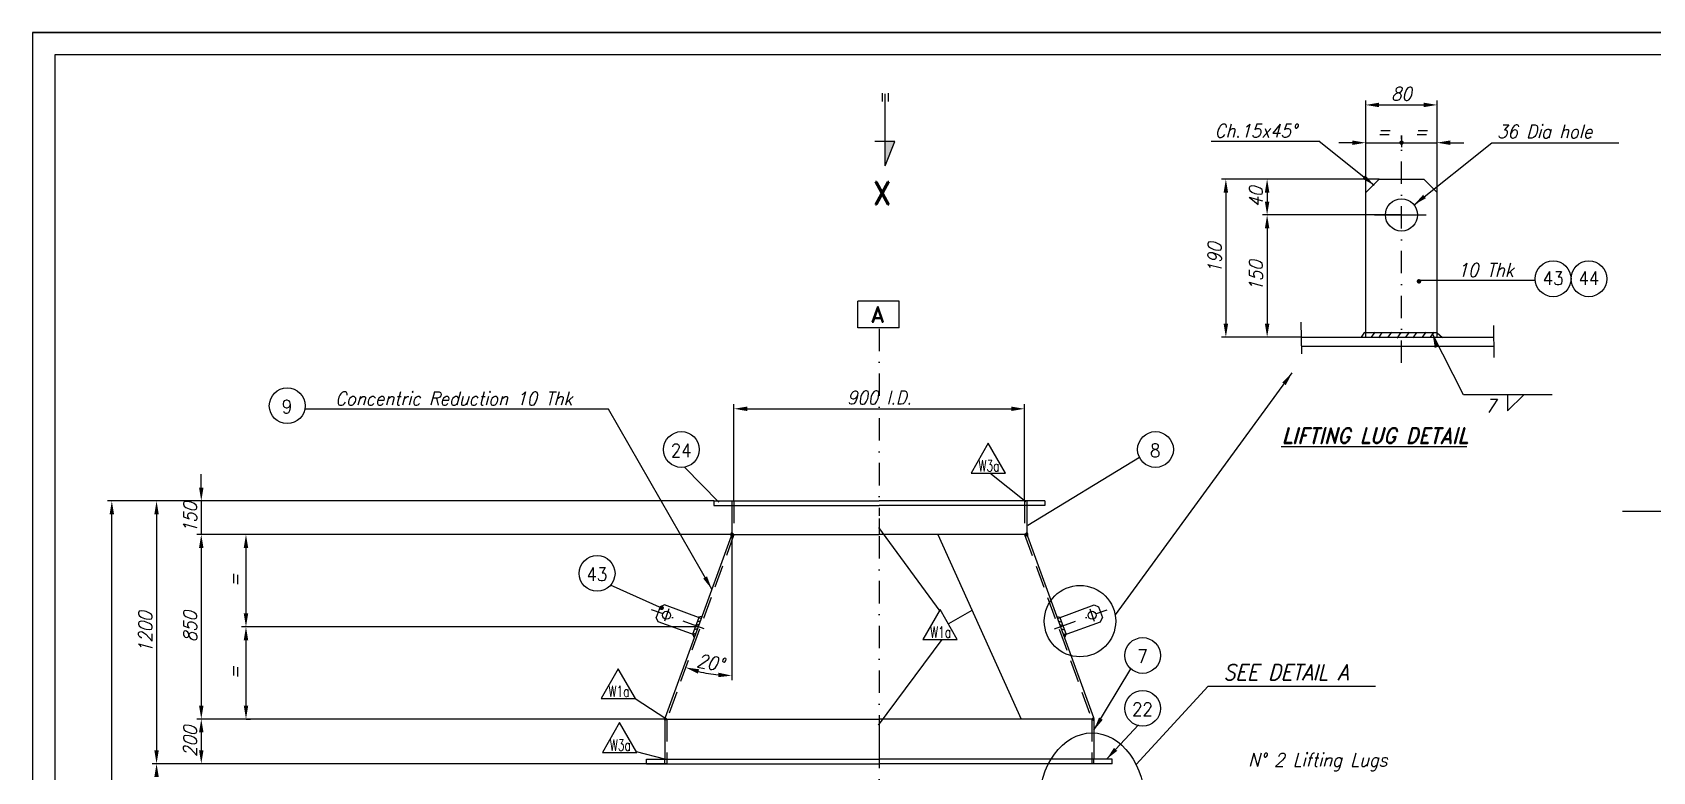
# Model space of a CAD drawing. Extents: x -16931 to 6849, y 1865 to 18685.
# Drawn here: x -16931 to -9685, y 15380 to 18685 of the extents above; entities that cross this region are included whole.
import ezdxf
from ezdxf.enums import TextEntityAlignment as Align

# ---------------------------------------------------------------- set-up
doc = ezdxf.new("R2010")
doc.units = 0
doc.header["$LTSCALE"] = 200
doc.header["$MEASUREMENT"] = 0
doc.linetypes.add('DASHDOT', pattern=[1, 0.5, -0.25, 0, -0.25])
doc.linetypes.add('DASHED', pattern=[0.75, 0.5, -0.25])
doc.layers.get('0').update_dxf_attribs({"linetype": 'CONTINUOUS'})
doc.layers.get('Defpoints').update_dxf_attribs({"linetype": 'CONTINUOUS'})
for name, color, linetype in [('1', 4, 'CONTINUOUS'), ('2', 7, 'CONTINUOUS'), ('ASSIEME', 7, 'CONTINUOUS'), ('QUOTA', 2, 'CONTINUOUS'), ('QUOTE', 1, 'CONTINUOUS'), ('TABELLE', 3, 'CONTINUOUS')]:
    doc.layers.add(name, color=color, linetype=linetype)
doc.styles.add('INIT_N75', font='romans.shx', dxfattribs={"width": 0.9, "oblique": 15})
doc.styles.add('PIERO', font='Romand', dxfattribs={"height": 3.5})
doc.styles.add('ROMANS', font='romans.shx', dxfattribs={"width": 0.9, "oblique": 15, "height": 60})
doc.styles.add('SIMPLEX2', font='SIMPLEX.shx', dxfattribs={"height": 40})
doc.dimstyles.get("Standard").update_dxf_attribs({"dimscale": 0, "dimtxt": 60, "dimasz": 18.75, "dimexe": 5, "dimexo": 0.0625, "dimgap": 5, "dimtad": 1, "dimdec": 0, "dimrnd": 0.5, "dimdsep": 46, "dimtxsty": 'ROMANS', "dimcen": 2.5, "dimaunit": 1, "dimadec": 0, "dimazin": 0, "dimtfac": 0.9, "dimtdec": 0, "dimtix": 1, "dimtmove": 2, "dimatfit": 3, "dimfxl": 1, "dimtolj": 1, "dimarcsym": 0})

# ---------------------------------------------------------------- blocks, each defined once
blk = doc.blocks.new('*D3')
at = {"layer": 'Defpoints', "color": 0, "linetype": 'Continuous'}
for p in [(-14101.3, 16590.3), (-16376.2, 15415.3), (-14185, 15415.3)]:
    blk.add_point(p, dxfattribs=at)
at = {"layer": 'QUOTA', "color": 1, "linetype": 'Continuous'}
for p, q in [((-14101.4, 16590.3), (-16396.2, 16590.3)), ((-14185, 15415.3), (-16396.2, 15415.3))]:
    blk.add_line(p, q, dxfattribs=at)
at = {"layer": 'QUOTA', "color": 0, "linetype": 'Continuous'}
blk.add_line((-16376.2, 16530.3), (-16376.2, 15475.3), dxfattribs=at)
for points in [[(-16386.2, 16530.3), (-16366.2, 16530.3), (-16376.2, 16590.3)], [(-16386.2, 15475.3), (-16366.2, 15475.3), (-16376.2, 15415.3)]]:
    blk.add_solid(points, dxfattribs=at)
at = {"layer": 'QUOTA', "color": 0, "linetype": 'Continuous', "insert": (-16426.2, 16002.8), "char_height": 60, "attachment_point": 5, "rotation": 90, "style": 'ROMANS'}
blk.add_mtext('\\A1;1200', dxfattribs=at)
blk = doc.blocks.new('*D6')
at = {"layer": 'Defpoints', "color": 0, "linetype": 'Continuous'}
for p in [(-16576.2, 16590.3), (-15140.7, 16590.3), (-15140.7, 7870.3)]:
    blk.add_point(p, dxfattribs=at)
at = {"layer": 'QUOTA', "color": 1, "linetype": 'Continuous'}
for p, q in [((-15140.7, 16590.3), (-16596.2, 16590.3)), ((-15140.7, 7870.3), (-16596.2, 7870.3))]:
    blk.add_line(p, q, dxfattribs=at)
at = {"layer": 'QUOTA', "color": 0, "linetype": 'Continuous'}
blk.add_line((-16576.2, 7930.3), (-16576.2, 16530.3), dxfattribs=at)
for points in [[(-16586.2, 16530.3), (-16566.2, 16530.3), (-16576.2, 16590.3)], [(-16586.2, 7930.3), (-16566.2, 7930.3), (-16576.2, 7870.3)]]:
    blk.add_solid(points, dxfattribs=at)
at = {"layer": 'QUOTA', "color": 0, "linetype": 'Continuous', "insert": (-16626.2, 12230.3), "char_height": 60, "attachment_point": 5, "rotation": 90, "style": 'ROMANS'}
blk.add_mtext('\\A1;7904', dxfattribs=at)
blk = doc.blocks.new('*D7')
at = {"layer": 'Defpoints', "color": 0, "linetype": 'Continuous'}
for p in [(-15579.2, 16590.3), (-16176.2, 16440.3), (-13793.5, 16440.3)]:
    blk.add_point(p, dxfattribs=at)
at = {"layer": 'QUOTA', "color": 0, "linetype": 'Continuous'}
for p, q in [((-16176.2, 16650.3), (-16176.2, 16710.3)), ((-16176.2, 16590.3), (-16176.2, 16440.3)), ((-16176.2, 16380.3), (-16176.2, 16320.3))]:
    blk.add_line(p, q, dxfattribs=at)
at = {"layer": 'QUOTA', "color": 1, "linetype": 'Continuous'}
for p, q in [((-15579.2, 16590.3), (-16196.2, 16590.3)), ((-13793.5, 16440.3), (-16196.2, 16440.3))]:
    blk.add_line(p, q, dxfattribs=at)
at = {"layer": 'QUOTA', "color": 0, "linetype": 'Continuous'}
for points in [[(-16186.2, 16650.3), (-16166.2, 16650.3), (-16176.2, 16590.3)], [(-16186.2, 16380.3), (-16166.2, 16380.3), (-16176.2, 16440.3)]]:
    blk.add_solid(points, dxfattribs=at)
at = {"layer": 'QUOTA', "color": 0, "linetype": 'Continuous', "insert": (-16226.2, 16515.3), "char_height": 60, "attachment_point": 5, "rotation": 90, "style": 'ROMANS'}
blk.add_mtext('\\A1;150', dxfattribs=at)
blk = doc.blocks.new('*D8')
at = {"layer": 'Defpoints', "color": 0, "linetype": 'Continuous'}
for p in [(-13793.5, 16440.3), (-16176.2, 15615.3), (-14093.5, 15615.3)]:
    blk.add_point(p, dxfattribs=at)
at = {"layer": 'QUOTA', "color": 0, "linetype": 'Continuous'}
blk.add_line((-16176.2, 16380.3), (-16176.2, 15675.3), dxfattribs=at)
at = {"layer": 'QUOTA', "color": 1, "linetype": 'Continuous'}
blk.add_line((-14093.5, 15615.3), (-16196.2, 15615.3), dxfattribs=at)
at = {"layer": 'QUOTA', "color": 0, "linetype": 'Continuous'}
for points in [[(-16186.2, 16380.3), (-16166.2, 16380.3), (-16176.2, 16440.3)], [(-16186.2, 15675.3), (-16166.2, 15675.3), (-16176.2, 15615.3)]]:
    blk.add_solid(points, dxfattribs=at)
at = {"layer": 'QUOTA', "color": 0, "linetype": 'Continuous', "insert": (-16226.2, 16027.8), "char_height": 60, "attachment_point": 5, "rotation": 90, "style": 'ROMANS'}
blk.add_mtext('\\A1;850', dxfattribs=at)
blk = doc.blocks.new('*D9')
at = {"layer": 'Defpoints', "color": 0, "linetype": 'Continuous'}
for p in [(-14093.5, 15615.3), (-16176.2, 15415.3), (-14093.5, 15415.3)]:
    blk.add_point(p, dxfattribs=at)
at = {"layer": 'QUOTA', "color": 0, "linetype": 'Continuous'}
blk.add_line((-16176.2, 15555.3), (-16176.2, 15475.3), dxfattribs=at)
at = {"layer": 'QUOTA', "color": 1, "linetype": 'Continuous'}
blk.add_line((-14093.5, 15415.3), (-16196.2, 15415.3), dxfattribs=at)
at = {"layer": 'QUOTA', "color": 0, "linetype": 'Continuous'}
for points in [[(-16186.2, 15555.3), (-16166.2, 15555.3), (-16176.2, 15615.3)], [(-16186.2, 15475.3), (-16166.2, 15475.3), (-16176.2, 15415.3)]]:
    blk.add_solid(points, dxfattribs=at)
at = {"layer": 'QUOTA', "color": 0, "linetype": 'Continuous', "insert": (-16226.2, 15515.3), "char_height": 60, "attachment_point": 5, "rotation": 90, "style": 'ROMANS'}
blk.add_mtext('\\A1;200', dxfattribs=at)
blk = doc.blocks.new('*D13')
at = {"layer": 'Defpoints', "color": 0, "linetype": 'Continuous'}
for p in [(-15509.6, 16440.3), (-15976.2, 16027.8), (-13954.1, 16027.8)]:
    blk.add_point(p, dxfattribs=at)
at = {"layer": 'QUOTA', "color": 1, "linetype": 'Continuous'}
for p, q in [((-15509.6, 16440.3), (-15996.2, 16440.3)), ((-13954.2, 16027.8), (-15996.2, 16027.8))]:
    blk.add_line(p, q, dxfattribs=at)
at = {"layer": 'QUOTA', "color": 0, "linetype": 'Continuous'}
blk.add_line((-15976.2, 16380.3), (-15976.2, 16087.8), dxfattribs=at)
for points in [[(-15986.2, 16380.3), (-15966.2, 16380.3), (-15976.2, 16440.3)], [(-15986.2, 16087.8), (-15966.2, 16087.8), (-15976.2, 16027.8)]]:
    blk.add_solid(points, dxfattribs=at)
at = {"layer": 'QUOTA', "color": 0, "linetype": 'Continuous', "insert": (-16026.2, 16234), "char_height": 60, "attachment_point": 5, "rotation": 90, "style": 'ROMANS'}
blk.add_mtext('\\A1;=', dxfattribs=at)
blk = doc.blocks.new('*D14')
at = {"layer": 'Defpoints', "color": 0, "linetype": 'Continuous'}
for p in [(-13954.1, 16027.8), (-15976.2, 15615.3), (-15976.2, 15615.3)]:
    blk.add_point(p, dxfattribs=at)
at = {"layer": 'QUOTA', "color": 0, "linetype": 'Continuous'}
blk.add_line((-15976.2, 15967.8), (-15976.2, 15675.3), dxfattribs=at)
at = {"layer": 'QUOTA', "color": 1, "linetype": 'Continuous'}
blk.add_line((-15976.1, 15615.3), (-15956.2, 15615.3), dxfattribs=at)
at = {"layer": 'QUOTA', "color": 0, "linetype": 'Continuous'}
for points in [[(-15986.2, 15967.8), (-15966.2, 15967.8), (-15976.2, 16027.8)], [(-15986.2, 15675.3), (-15966.2, 15675.3), (-15976.2, 15615.3)]]:
    blk.add_solid(points, dxfattribs=at)
at = {"layer": 'QUOTA', "color": 0, "linetype": 'Continuous', "insert": (-16026.2, 15821.5), "char_height": 60, "attachment_point": 5, "rotation": 90, "style": 'ROMANS'}
blk.add_mtext('\\A1;=', dxfattribs=at)
blk = doc.blocks.new('*D15')
at = {"layer": 'Defpoints', "color": 0, "linetype": 'Continuous'}
for p in [(-12493.5, 17002.3), (-13793.5, 16590.3), (-12493.5, 16590.3)]:
    blk.add_point(p, dxfattribs=at)
at = {"layer": 'QUOTA', "color": 1, "linetype": 'Continuous'}
for p, q in [((-13793.5, 16590.3), (-13793.5, 17022.3)), ((-12493.5, 16590.3), (-12493.5, 17022.3))]:
    blk.add_line(p, q, dxfattribs=at)
at = {"layer": 'QUOTA', "color": 0, "linetype": 'Continuous'}
blk.add_line((-13733.5, 17002.3), (-12553.5, 17002.3), dxfattribs=at)
for points in [[(-13733.5, 17012.3), (-13733.5, 16992.3), (-13793.5, 17002.3)], [(-12553.5, 17012.3), (-12553.5, 16992.3), (-12493.5, 17002.3)]]:
    blk.add_solid(points, dxfattribs=at)
at = {"layer": 'QUOTA', "color": 0, "linetype": 'Continuous', "insert": (-13143.5, 17052.3), "char_height": 60, "attachment_point": 5, "style": 'ROMANS'}
blk.add_mtext('\\A1;900 I.D.', dxfattribs=at)
blk = doc.blocks.new('*D16')
at = {"layer": 'Defpoints', "color": 0, "linetype": 'Continuous'}
for p in [(-13803.5, 16449.6), (-13793.5, 16440.3), (-13942.5, 15825.7), (-13803.5, 15811.5), (-14093.5, 15615.3)]:
    blk.add_point(p, dxfattribs=at)
at = {"layer": 'QUOTA', "color": 1, "linetype": 'Continuous'}
blk.add_line((-13803.5, 15811.4), (-13803.5, 15789.4), dxfattribs=at)
at = {"layer": 'QUOTA', "color": 0, "linetype": 'Continuous'}
blk.add_arc((-13803.5, 16412.8), 603.3, 255.71715, 264.29974, dxfattribs=at)
for points in [[(-13955.3, 15818.5), (-13949.4, 15837.6), (-14009.6, 15845.7)], [(-13862.9, 15822.4), (-13863.9, 15802.4), (-13803.5, 15809.4)]]:
    blk.add_solid(points, dxfattribs=at)
at = {"layer": 'QUOTA', "color": 0, "linetype": 'Continuous', "insert": (-13899.5, 15867.8), "char_height": 60, "attachment_point": 5, "rotation": 350.00845, "style": 'ROMANS'}
blk.add_mtext('\\A1;20°', dxfattribs=at)
blk = doc.blocks.new('*D18')
at = {"layer": 'Defpoints', "color": 0, "linetype": 'Continuous'}
for p in [(-10908.2, 18029.2), (-11593.7, 17322.6), (-11255.2, 17322.6)]:
    blk.add_point(p, dxfattribs=at)
at = {"layer": 'QUOTA', "color": 1, "linetype": 'Continuous'}
for p, q in [((-10908.2, 18029.2), (-11613.7, 18029.2)), ((-11255.3, 17322.6), (-11613.7, 17322.6))]:
    blk.add_line(p, q, dxfattribs=at)
at = {"layer": 'QUOTA', "color": 0, "linetype": 'Continuous'}
blk.add_line((-11593.7, 17969.2), (-11593.7, 17382.6), dxfattribs=at)
for points in [[(-11603.7, 17969.2), (-11583.7, 17969.2), (-11593.7, 18029.2)], [(-11603.7, 17382.6), (-11583.7, 17382.6), (-11593.7, 17322.6)]]:
    blk.add_solid(points, dxfattribs=at)
at = {"layer": 'QUOTA', "color": 0, "linetype": 'Continuous', "insert": (-11643.7, 17675.9), "char_height": 60, "attachment_point": 5, "rotation": 90, "style": 'ROMANS'}
blk.add_mtext('\\A1;190', dxfattribs=at)
blk = doc.blocks.new('*D19')
at = {"layer": 'Defpoints', "color": 0, "linetype": 'Continuous'}
for p in [(-10908.2, 18029.2), (-11409.1, 17869.1), (-10808.2, 17869.1)]:
    blk.add_point(p, dxfattribs=at)
at = {"layer": 'QUOTA', "color": 1, "linetype": 'Continuous'}
for p, q in [((-10908.2, 18029.2), (-11429.1, 18029.2)), ((-10808.2, 17869.1), (-11429.1, 17869.1))]:
    blk.add_line(p, q, dxfattribs=at)
at = {"layer": 'QUOTA', "color": 0, "linetype": 'Continuous'}
blk.add_line((-11409.1, 17969.2), (-11409.1, 17929.1), dxfattribs=at)
for points in [[(-11419.1, 17969.2), (-11399.1, 17969.2), (-11409.1, 18029.2)], [(-11419.1, 17929.1), (-11399.1, 17929.1), (-11409.1, 17869.1)]]:
    blk.add_solid(points, dxfattribs=at)
at = {"layer": 'QUOTA', "color": 0, "linetype": 'Continuous', "insert": (-11459.1, 17949.1), "char_height": 60, "attachment_point": 5, "rotation": 90, "style": 'ROMANS'}
blk.add_mtext('\\A1;40', dxfattribs=at)
blk = doc.blocks.new('*D20')
at = {"layer": 'Defpoints', "color": 0, "linetype": 'Continuous'}
for p in [(-10808.2, 17869.1), (-11409.1, 17322.6), (-11409.1, 17322.6)]:
    blk.add_point(p, dxfattribs=at)
at = {"layer": 'QUOTA', "color": 0, "linetype": 'Continuous'}
blk.add_line((-11409.1, 17809.1), (-11409.1, 17382.6), dxfattribs=at)
at = {"layer": 'QUOTA', "color": 1, "linetype": 'Continuous'}
blk.add_line((-11409.1, 17322.6), (-11429.1, 17322.6), dxfattribs=at)
at = {"layer": 'QUOTA', "color": 0, "linetype": 'Continuous'}
for points in [[(-11419.1, 17809.1), (-11399.1, 17809.1), (-11409.1, 17869.1)], [(-11419.1, 17382.6), (-11399.1, 17382.6), (-11409.1, 17322.6)]]:
    blk.add_solid(points, dxfattribs=at)
at = {"layer": 'QUOTA', "color": 0, "linetype": 'Continuous', "insert": (-11459.1, 17595.8), "char_height": 60, "attachment_point": 5, "rotation": 90, "style": 'ROMANS'}
blk.add_mtext('\\A1;150', dxfattribs=at)

msp = doc.modelspace()

# ---------------------------------------------------------------- hatches: boundary and pattern name
at = {"layer": 'ASSIEME', "linetype": 'Continuous'}
for points in [[(-13803.5, 16449.6, 0.316762), (-13806.8, 16432.9), (-13793.5, 16440.3)], [(-12493.5, 16440.3), (-12480.2, 16432.9, 0.316762), (-12483.5, 16449.6)], [(-14093.5, 15615.3), (-14101.6, 15622.1, 0.294655), (-14103.5, 15609.1)], [(-12183.5, 15609.1, 0.294655), (-12185.3, 15622.1), (-12193.5, 15615.3)]]:
    msp.add_hatch(color=0, dxfattribs=at).paths.add_polyline_path(points)

# ---------------------------------------------------------------- linework, layer by layer
at = {"color": 0}
msp.add_line((-16831.4, 18585.2), (-16831.4, 1963.5), dxfattribs=at)
at = {"color": 0, "linetype": 'ByBlock'}
for p, q in [((-10968.2, 17969.2), (-10968.2, 18381)), ((-10908.2, 18361), (-10708.2, 18361)), ((-10648.2, 17969.1), (-10648.2, 18381)), ((-11659.5, 18198.7), (-11177.2, 18198.7)), ((-11028.2, 18192.1), (-11088.2, 18192.1)), ((-10968.2, 17969.3), (-10968.2, 18212.1)), ((-10968.2, 18192.1), (-10648.2, 18192.1)), ((-10808.2, 18223.6), (-10808.2, 18172.1)), ((-10589.5, 18192.1), (-10529.5, 18192.1)), ((-9819.1, 16544.5), (-712.7, 16544.5))]:
    msp.add_line(p, q, dxfattribs=at)
for points in [[(-10908.2, 18371), (-10908.2, 18351), (-10968.2, 18361)], [(-10708.2, 18371), (-10708.2, 18351), (-10648.2, 18361)], [(-11028.2, 18202.1), (-11028.2, 18182.1), (-10968.2, 18192.1)], [(-10589.5, 18202.1), (-10589.5, 18182.1), (-10649.5, 18192.1)], [(-10659.4, 17274.7), (-10639.5, 17281.1), (-10668.8, 17337.9)], [(-16386.2, 15355.3), (-16366.2, 15355.3), (-16376.2, 15415.3)]]:
    msp.add_solid(points, dxfattribs=at)
at = {"layer": '1', "color": 0, "linetype": 'Continuous', "ltscale": 100}
for p, q in [((-13055.3, 17483.7), (-13239.3, 17483.7)), ((-13239.3, 17363.7), (-13239.3, 17483.7)), ((-13055.3, 17363.7), (-13055.3, 17483.7)), ((-13055.3, 17363.7), (-13239.3, 17363.7))]:
    msp.add_line(p, q, dxfattribs=at)
at = {"layer": '1', "color": 0, "linetype": 'Continuous'}
for p, q in [((-10530.3, 17065.4), (-10669.3, 17338.2)), ((-10134.5, 17065.4), (-10530.3, 17065.4)), ((-10333.4, 17065.4), (-10333.4, 16993.3)), ((-10333.4, 16993.3), (-10261.2, 17065.4))]:
    msp.add_line(p, q, dxfattribs=at)
at = {"layer": 'ASSIEME', "color": 0, "linetype": 'DASHDOT'}
for p, q in [((-10808.2, 17207.9), (-10808.2, 18223.7)), ((-13143.5, 17360.4), (-13143.5, 16523.2)), ((-10987.6, 17322.1), (-10971.4, 17345)), ((-10942.3, 17322.2), (-10926.1, 17345)), ((-10909.9, 17320), (-10893.8, 17342.9)), ((-10868.2, 17322.2), (-10852, 17345.1)), ((-10827.6, 17318.8), (-10810.1, 17343.6)), ((-10788, 17322.2), (-10771.9, 17345)), ((-10755.7, 17320), (-10739.5, 17342.9)), ((-10713.9, 17322.2), (-10697.8, 17345.1)), ((-10678.3, 17322.2), (-10662.2, 17345.1)), ((-10648.2, 17342.6), (-10624.3, 17320.5)), ((-13143.5, 16432.5), (-13143.5, 15615.3)), ((-13927.2, 16018), (-14161.8, 16103.3)), ((-12359.7, 16018), (-12125.1, 16103.3)), ((-13951.5, 16068.8), (-13978.8, 15993.6)), ((-13958.6, 16017.9), (-13972.1, 16014.2)), ((-13950.4, 16037.2), (-13963.9, 16033.5)), ((-13945.9, 16052.7), (-13959.4, 16049)), ((-13938.1, 16074), (-13951.6, 16070.3)), ((-12348.8, 16074), (-12335.3, 16070.3)), ((-12341.1, 16052.7), (-12327.5, 16049)), ((-12336.5, 16037.2), (-12323, 16033.5)), ((-12335.5, 16068.8), (-12308.1, 15993.6)), ((-12328.4, 16017.9), (-12314.8, 16014.2)), ((-13978.2, 15993.7), (-13971.9, 15978.7)), ((-13963.9, 15998.3), (-13977.4, 15994.6)), ((-12323, 15998.3), (-12309.5, 15994.6)), ((-12308.7, 15993.7), (-12315, 15978.7)), ((-13143.5, 15495.3), (-13143.5, 13037.2))]:
    msp.add_line(p, q, dxfattribs=at)
at = {"layer": 'ASSIEME', "color": 0, "linetype": 'Continuous'}
for p, q in [((-10968.2, 17969.2), (-10908.2, 18029.2)), ((-10908.2, 18029.2), (-10708.2, 18029.1)), ((-10648.2, 17969.1), (-10708.2, 18029.1)), ((-10968.2, 17322.5), (-10968.2, 17969.2)), ((-10648.2, 17322.4), (-10648.2, 17969.1)), ((-10929.5, 17869.2), (-10697.9, 17869.1)), ((-11255.2, 17322.6), (-10394.8, 17322.3)), ((-10972.4, 17343.6), (-10648.2, 17343.6)), ((-11254.6, 17282.6), (-10394.3, 17282.3)), ((-13883.5, 16590.3), (-13143.5, 16590.3)), ((-13883.5, 16590.3), (-13883.5, 16570.3)), ((-13883.5, 16570.3), (-13143.5, 16570.3)), ((-13803.5, 16570.3), (-13803.5, 16449.6)), ((-12403.5, 16590.3), (-13143.5, 16590.3)), ((-12403.5, 16570.3), (-13143.5, 16570.3)), ((-12483.5, 16570.3), (-12483.5, 16449.6)), ((-12403.5, 16590.3), (-12403.5, 16570.3)), ((-13793.5, 16440.3), (-13803.5, 16449.6)), ((-13143.5, 16511.7), (-13143.5, 16442)), ((-12493.5, 16440.3), (-12483.5, 16449.6)), ((-13806.8, 16432.9), (-14101.6, 15622.1)), ((-13793.5, 16440.3), (-13806.8, 16432.9)), ((-13793.5, 16440.3), (-13143.5, 16440.3)), ((-12493.5, 16440.3), (-13143.5, 16440.3)), ((-12881.2, 16440.3), (-12509, 15615.3)), ((-12493.5, 16440.3), (-12480.2, 16432.9)), ((-12480.2, 16432.9), (-12185.3, 15622.1)), ((-14124.1, 16116.2), (-14141.2, 16069.2)), ((-14104.9, 16125.2), (-14124.1, 16116.2)), ((-13940.4, 16065.3), (-14104.9, 16125.2)), ((-14084.7, 16107.6), (-14104.5, 16053.2)), ((-12346.5, 16065.3), (-12182, 16125.2)), ((-12202.2, 16107.6), (-12182.5, 16053.2)), ((-12182, 16125.2), (-12162.8, 16116.2)), ((-12162.8, 16116.2), (-12145.7, 16069.2)), ((-14132.2, 16050), (-14141.2, 16069.2)), ((-13967.8, 15990.2), (-14132.2, 16050)), ((-12319.2, 15990.2), (-12154.7, 16050)), ((-12154.7, 16050), (-12145.7, 16069.2)), ((-14093.5, 15615.3), (-14103.5, 15609.1)), ((-14103.5, 15609.1), (-14103.5, 15435.3)), ((-14093.5, 15615.3), (-14101.7, 15622.2)), ((-14093.5, 15615.3), (-13143.5, 15615.3)), ((-12193.5, 15615.3), (-13143.5, 15615.3)), ((-13143.5, 15615.3), (-13143.5, 15495.3)), ((-13143.5, 15606.6), (-13143.5, 15536.9)), ((-12193.5, 15615.3), (-12185.2, 15622.2)), ((-12193.5, 15615.3), (-12183.5, 15609.1)), ((-12183.5, 15609.1), (-12183.5, 15435.3)), ((-14185, 15415.3), (-14185, 15435.3)), ((-14185, 15435.3), (-13142, 15435.3)), ((-12102, 15435.3), (-13145, 15435.3)), ((-12102, 15415.3), (-12102, 15435.3)), ((-14185, 15415.3), (-13145, 15415.3)), ((-12102, 15415.3), (-13142, 15415.3))]:
    msp.add_line(p, q, dxfattribs=at)
at = {"layer": 'ASSIEME', "color": 0, "linetype": 'DASHED'}
for p, q in [((-13803.5, 16590.3), (-13803.5, 16570.3)), ((-13793.5, 16590.3), (-13793.5, 16440.3)), ((-12493.5, 16590.3), (-12493.5, 16440.3)), ((-12483.5, 16590.3), (-12483.5, 16570.3)), ((-13793.5, 16440.3), (-14093.5, 15615.3)), ((-12493.5, 16440.3), (-12193.5, 15615.3)), ((-14093.5, 15615.3), (-14093.5, 15415.3)), ((-12193.5, 15615.3), (-12193.5, 15415.3)), ((-14103.5, 15415.3), (-14103.5, 15435.3)), ((-12183.5, 15415.3), (-12183.5, 15435.3))]:
    msp.add_line(p, q, dxfattribs=at)
at = {"layer": 'ASSIEME', "color": 0, "linetype": 'Continuous'}
for centre, radius in [((-10808.2, 17869.1), 72), ((-14095.1, 16079.1), 18), ((-12191.9, 16079.1), 18)]:
    msp.add_circle(centre, radius, dxfattribs=at)
for centre, radius, start, end in [((-13793.3, 16438.9), 14.7, 133.61527, 203.92022), ((-12493.6, 16438.9), 14.7, 336.07978, 46.38473), ((-14092.5, 15614.2), 12.1, 139.07205, 204.74349), ((-12194.5, 15614.2), 12.1, 335.25651, 40.92795)]:
    msp.add_arc(centre, radius, start, end, dxfattribs=at)
at = {"layer": 'Defpoints', "color": 0, "linetype": 'ByBlock'}
for p in [(-16931.4, 18685.2), (-13420.4, 18678.2), (-12120.4, 18678.2), (-10648.2, 18361), (-10808.2, 18223.7), (-10808.2, 18192.1), (-10968.2, 17969.2), (-10968.2, 17969.2), (-10648.2, 17969.1)]:
    msp.add_point(p, dxfattribs=at)
at = {"layer": 'QUOTA', "color": 0, "linetype": 'Continuous'}
for p, q in [((-16931.4, 18685.2), (6848.6, 18685.2)), ((-10729.7, 17576.8), (-10208.7, 17576.8)), ((-11254.1, 17247.5), (-11256.2, 17390.4)), ((-10393.5, 17232.2), (-10395.6, 17375.1)), ((-13860.8, 16585.3), (-14014.7, 16741.5)), ((-12479.2, 16481.5), (-11980.4, 16785.6)), ((-12488.5, 16586.6), (-12649.2, 16714.1)), ((-13883.5, 16590.3), (-14101.2, 16590.3)), ((-13803.5, 16449.6), (-13803.5, 15811.5)), ((-13147.8, 16472.1), (-12872.9, 16097.6)), ((-14112.6, 16109.4), (-14345.6, 16214.1)), ((-12833, 16042.6), (-12728, 16102.6)), ((-13147.8, 15588.1), (-12863, 15971)), ((-11995.2, 15412), (-11672.9, 15762.9)), ((-11672.9, 15762.9), (-10924.9, 15762.9)), ((-14098.7, 15616.8), (-14235.3, 15705.9)), ((-14103.5, 15435.3), (-14229.4, 15468.4))]:
    msp.add_line(p, q, dxfattribs=at)
at = {"layer": 'QUOTA', "color": 0, "linetype": 'Continuous', "const_width": 10}
for points in [[(-10813, 18192.3, 1), (-10803, 18192.3, 1)], [(-10735, 17572.2, 1), (-10725, 17572.2, 1)], [(-14122, 16112.3, 1), (-14112, 16112.3, 1)]]:
    msp.add_lwpolyline(points, format="xyb", close=True, dxfattribs=at)
at = {"layer": 'QUOTA', "color": 0, "linetype": 'Continuous'}
msp.add_circle((-12246, 16053), 159.6, dxfattribs=at)
msp.add_ellipse((-12191.9, 15229.9), major_axis=(0, 323.4), ratio=0.735849, dxfattribs=at)
at = {"layer": 'QUOTE', "color": 0}
for points in [[(-12656, 16848.1), (-12733.1, 16714.4), (-12578.8, 16714.4)], [(-12871.8, 16104.7), (-12949, 15971), (-12794.7, 15971)], [(-14311.1, 15840), (-14388.2, 15706.3), (-14233.9, 15706.3)], [(-14305.1, 15599.5), (-14382.3, 15465.9), (-14228, 15465.9)]]:
    msp.add_lwpolyline(points, close=True, dxfattribs=at)
for centre in [(-10129.9, 17583.5), (-9969.9, 17583.5), (-15791.8, 17015.9), (-14028.8, 16820.3), (-11908.3, 16820.3), (-14405.7, 16266.4), (-11965.7, 15899.3), (-11965.7, 15663)]:
    msp.add_circle(centre, 80, dxfattribs=at)
at = {"layer": 'TABELLE', "color": 0}
for p, q in [((6748.6, 18585.2), (-16831.4, 18585.2)), ((-13129.8, 18377), (-13129.8, 18413.9)), ((-13117.6, 18088.8), (-13117.6, 18409.9)), ((-13102.2, 18377), (-13102.2, 18413.9)), ((-13074.6, 18198.1), (-13164, 18198.1)), ((-13117.6, 18088.8), (-13074.6, 18198.1))]:
    msp.add_line(p, q, dxfattribs=at)
msp.add_lwpolyline([(6848.6, 18685.2), (-16931.4, 18685.2), (-16931.4, 1963.5)], dxfattribs=at)
msp.add_solid([(-13117.6, 18198.1), (-13074.6, 18198.1), (-13117.6, 18088.8)], dxfattribs=at)

# ---------------------------------------------------------------- texts
at = {"color": 0, "linetype": 'ByBlock', "style": 'ROMANS', "oblique": 15, "width": 0.9}
msp.add_text('Ch.15x45°', height=60, dxfattribs=at).set_placement((-11644.1, 18214.9))
at = {"color": 0, "linetype": 'ByBlock', "char_height": 60, "attachment_point": 5, "style": 'ROMANS'}
for s, insert in [('\\A1;80', (-10808.2, 18411)), ('=', (-10888.2, 18242.1)), ('=', (-10722.1, 18242.1)), ('Concentric Reduction 10 Thk', (-15047.3, 17047.9)), ('N° 2 Lifting Lugs', (-11182.4, 15422.4))]:
    msp.add_mtext(s, dxfattribs=dict(at, insert=insert))
at = {"layer": '1', "color": 0, "style": 'PIERO'}
msp.add_text('A', height=70, dxfattribs=at).set_placement((-13180.8, 17389.2))
at = {"layer": '1', "color": 0, "linetype": 'Continuous', "style": 'INIT_N75', "oblique": 15, "width": 0.9}
msp.add_text('7', height=60, dxfattribs=at).set_placement((-10433.5, 16985.4))
at = {"layer": '1', "color": 0, "style": 'PIERO', "oblique": 15, "width": 0.9}
msp.add_text('%%uLIFTING LUG DETAIL', height=70, dxfattribs=at).set_placement((-11343.1, 16847.7))
at = {"layer": '2', "color": 0, "style": 'SIMPLEX2', "width": 0.9}
for s, p in [('43', (-10129.9, 17585.9)), ('44', (-9969.9, 17585.9)), ('9', (-15792.9, 17011.9)), ('24', (-14029.8, 16816.3)), ('8', (-11909.4, 16816.3)), ('43', (-14406.7, 16262.4)), ('7', (-11966.7, 15895.4)), ('22', (-11966.7, 15659))]:
    msp.add_text(s, height=60, dxfattribs=at).set_placement(p, align=Align.MIDDLE_CENTER)
at = {"layer": 'QUOTA', "color": 0, "linetype": 'Continuous', "oblique": 15, "width": 0.9}
for s, height, style, p in [('36 Dia hole', 60, 'INIT_N75', (-10380.7, 18211.8)), ('10 Thk', 60, 'INIT_N75', (-10557.1, 17593.1)), ('SEE DETAIL A', 70, 'ROMANS', (-11604.4, 15789.7))]:
    msp.add_text(s, height=height, dxfattribs=dict(at, style=style)).set_placement(p)
at = {"layer": 'QUOTE', "color": 0, "style": 'ROMANS', "width": 0.7}
for s, p in [('W3a', (-12652.7, 16747.1)), ('W1a', (-12868.5, 16003.7)), ('W1a', (-14307.8, 15739)), ('W3a', (-14301.8, 15498.5))]:
    msp.add_text(s, height=49.8, dxfattribs=at).set_placement(p, align=Align.MIDDLE)
at = {"layer": 'TABELLE', "color": 0, "style": 'PIERO'}
msp.add_text('X', height=100, dxfattribs=at).set_placement((-13173.6, 17916.5))

# ---------------------------------------------------------------- dimensions: what is measured, and where the dimension line sits
at = {"layer": 'QUOTA', "color": 0, "linetype": 'Continuous'}
for base, p1, p2, text, override, picture, middle in [((-11593.7, 17322.6), (-10908.2, 18029.2), (-11255.2, 17322.6), '190', {"dimscale": 1, "dimtxt": 60, "dimasz": 60, "dimexe": 20, "dimgap": 20, "dimclre": 1, "dimtfac": 1, "dimtdec": 1, "dimtmove": 1, "dimtzin": 0}, '*D18', (-11643.7, 17675.9)), ((-11409.1, 17869.1), (-10908.2, 18029.2), (-10808.2, 17869.1), '40', {"dimscale": 1, "dimtxt": 60, "dimasz": 60, "dimexe": 20, "dimgap": 20, "dimclre": 1, "dimtfac": 1, "dimtdec": 1, "dimtmove": 1, "dimtzin": 0}, '*D19', (-11459.1, 17949.1)), ((-11409.1, 17322.6), (-10808.2, 17869.1), (-11409.1, 17322.6), '150', {"dimscale": 1, "dimtxt": 60, "dimasz": 60, "dimexe": 20, "dimgap": 20, "dimse1": 1, "dimclre": 1, "dimtfac": 1, "dimtdec": 1, "dimtmove": 1, "dimtzin": 0}, '*D20', (-11459.1, 17595.8)), ((-16176.2, 16440.3), (-15579.2, 16590.3), (-13793.5, 16440.3), '150', {"dimscale": 1, "dimtxt": 60, "dimasz": 60, "dimexe": 20, "dimgap": 20, "dimclre": 1, "dimtfac": 1, "dimtdec": 1, "dimtmove": 1, "dimtzin": 0}, '*D7', (-16226.2, 16515.3)), ((-16576.2, 16590.3), (-15140.7, 7870.3), (-15140.7, 16590.3), '7904', {"dimscale": 1, "dimtxt": 60, "dimasz": 60, "dimexe": 20, "dimgap": 20, "dimclre": 1, "dimtfac": 1, "dimtdec": 1, "dimtmove": 1, "dimtzin": 0}, '*D6', (-16626.2, 12230.3)), ((-16376.2, 15415.3), (-14101.3, 16590.3), (-14185, 15415.3), '1200', {"dimscale": 1, "dimtxt": 60, "dimasz": 60, "dimexe": 20, "dimgap": 20, "dimclre": 1, "dimtfac": 1, "dimtdec": 1, "dimtmove": 1, "dimtzin": 0}, '*D3', (-16426.2, 16002.8)), ((-16176.2, 15615.3), (-13793.5, 16440.3), (-14093.5, 15615.3), '850', {"dimscale": 1, "dimtxt": 60, "dimasz": 60, "dimexe": 20, "dimgap": 20, "dimse1": 1, "dimclre": 1, "dimtfac": 1, "dimtdec": 1, "dimtmove": 1, "dimtzin": 0}, '*D8', (-16226.2, 16027.8)), ((-15976.2, 16027.8), (-15509.6, 16440.3), (-13954.1, 16027.8), '=', {"dimscale": 1, "dimtxt": 60, "dimasz": 60, "dimexe": 20, "dimgap": 20, "dimclre": 1, "dimtfac": 1, "dimtdec": 1, "dimtmove": 1, "dimtzin": 0}, '*D13', (-16026.2, 16234)), ((-15976.2, 15615.3), (-13954.1, 16027.8), (-15976.2, 15615.3), '=', {"dimscale": 1, "dimtxt": 60, "dimasz": 60, "dimexe": 20, "dimgap": 20, "dimse1": 1, "dimclre": 1, "dimtfac": 1, "dimtdec": 1, "dimtmove": 1, "dimtzin": 0}, '*D14', (-16026.2, 15821.5))]:
    dim = msp.add_linear_dim(base=base, p1=p1, p2=p2, angle=90, text=text, dimstyle='Standard', override=override, dxfattribs=at)
    dim.commit()
    dim.dimension.update_dxf_attribs({"geometry": picture, "text_midpoint": middle})
dim = msp.add_linear_dim(base=(-12493.5, 17002.3), p1=(-13793.5, 16590.3), p2=(-12493.5, 16590.3), text='900 I.D.', dimstyle='Standard', override={"dimscale": 1, "dimtxt": 60, "dimasz": 60, "dimexe": 20, "dimgap": 20, "dimclre": 1, "dimtfac": 1, "dimtdec": 1, "dimtmove": 1, "dimtzin": 0}, dxfattribs=at)
dim.commit()
dim.dimension.update_dxf_attribs({"geometry": '*D15', "text_midpoint": (-13143.5, 17052.3)})
dim = msp.add_angular_dim_2l(base=(-13942.5, 15825.7), line1=((-13793.5, 16440.3), (-14093.5, 15615.3)), line2=((-13803.5, 16449.6), (-13803.5, 15811.5)), dimstyle='Standard', override={"dimscale": 1, "dimtxt": 60, "dimasz": 60, "dimexe": 20, "dimgap": 20, "dimclre": 1, "dimazin": 2, "dimtfac": 1, "dimtdec": 1, "dimtmove": 1, "dimtzin": 0}, dxfattribs=at)
dim.commit()
dim.dimension.update_dxf_attribs({"geometry": '*D16', "text_midpoint": (-13899.5, 15867.8)})
dim = msp.add_linear_dim(base=(-16176.2, 15415.3), p1=(-14093.5, 15615.3), p2=(-14093.5, 15415.3), angle=90, dimstyle='Standard', override={"dimscale": 1, "dimtxt": 60, "dimasz": 60, "dimexe": 20, "dimgap": 20, "dimse1": 1, "dimclre": 1, "dimtfac": 1, "dimtdec": 1, "dimtmove": 1, "dimtzin": 0}, dxfattribs=at)
dim.commit()
dim.dimension.update_dxf_attribs({"geometry": '*D9', "text_midpoint": (-16226.2, 15515.3)})

# ---------------------------------------------------------------- leaders
for points in [[(-10929.7, 18001.4), (-11177.2, 18198.7)], [(-10752, 17914.2), (-10404.3, 18191.7), (-9836.5, 18191.7)], [(-11297.9, 17162.5), (-12088.8, 16080.5)], [(-13892.9, 16196.2), (-14354.4, 17001.1), (-15714.3, 17001.1)], [(-12183.5, 15565.5), (-12018.9, 15839.7)], [(-12127.4, 15435.5), (-11985, 15589.8)]]:
    msp.add_leader(points, dimstyle='Standard', override={"dimscale": 1, "dimtxt": 60, "dimasz": 60, "dimexe": 20, "dimgap": 20, "dimclre": 1, "dimtfac": 1, "dimtdec": 1, "dimtzin": 0}, dxfattribs=at)

doc.saveas('drawing.dxf')
